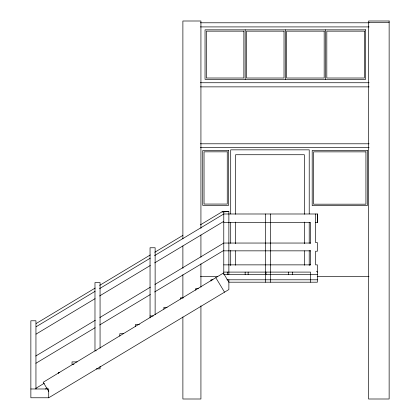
<?xml version="1.0" encoding="UTF-8"?>
<svg xmlns="http://www.w3.org/2000/svg" width="420" height="420" viewBox="0 0 420 420"><rect width="100%" height="100%" fill="white"/><g stroke="black" fill="none" stroke-linecap="round" stroke-linejoin="round"><path stroke-width="0.63" d="M228.869 274.491L228.869 211.596L221.981 211.859L200.356 224.884M35.91 388.311L44.326 383.208M36.136 323.526L95.188 288.052M99.671 285.364L150.302 254.951M154.77 252.268L182.921 235.358M36.157 326.723L95.062 291.344M99.545 288.65L150.229 258.206M154.513 255.633L223.776 213.99L317.541 213.99L317.541 222.442L315.614 222.442M36.036 334.131L95.056 298.678M99.556 295.979L150.308 265.493M154.639 262.889L223.776 221.361M35.737 356.029L95.335 320.234M99.813 317.546L150.407 287.154M154.906 284.45L223.776 243.044L310.527 243.044M35.894 363.274L95.146 327.679M99.64 324.98L150.36 294.52M154.586 291.979L223.776 250.42M45.449 389.004L47.135 387.996M35.947 388.978L35.947 320.775L30.86 320.775L30.86 397.772L48.72 397.772L228.869 289.564L228.869 279.799M221.981 211.859L228.869 211.596M368.571 22.375L389.141 22.375M200.372 22.785L369.128 22.785M200.372 26.912L369.128 26.912M200.372 82.74L369.128 82.74M200.372 86.867L369.128 86.867M200.372 143.792L369.128 143.792M200.372 147.368L369.128 147.368M223.776 222.442L310.527 222.442L310.527 243.427M223.776 250.845L310.527 250.845M223.776 264.863L310.527 264.863M223.776 272.097L310.527 272.097L310.527 282.193M317.399 274.491L223.776 274.491L223.776 211.596M200.471 276.623L217.523 276.623M317.216 276.623L369.028 276.623M212.919 279.799L211.008 279.799L211.008 280.996M226.958 279.799L317.399 279.799M198.361 288.461L195.809 288.461L195.809 290.257M183.052 297.812L180.5 297.812L180.5 299.008M167.092 307.298L163.9 307.298L163.9 309.094M150.045 315.961L153.227 315.961M139.424 324.35L135.597 324.35L135.597 326.744M123.648 333.701L119.821 333.701L119.821 336.094M96.248 350.789L94.978 350.789L94.978 282.587L100.065 282.587L100.065 348.164M77.133 361.888L72.03 361.888L72.03 364.282L73.941 364.282M96.248 368.855L100.065 368.855L100.065 366.24M59.577 372.341L58.301 372.341L58.301 373.538M30.86 388.978L48.72 388.978L48.72 397.772M316.544 271.194L317.399 272.097M48.72 391.372L43.208 382.274L223.356 273.094L228.869 282.193L317.399 282.193L317.399 264.863L315.614 264.863L315.614 251.218L317.399 251.218L317.399 242.613L315.614 242.613L315.614 213.99M215.791 277.683L224.537 292.163M325.495 29.831L325.495 79.333M317.399 213.99L317.399 222.442M310.527 250.625L310.527 265.015M309.22 213.906L309.22 149.846L230.706 149.846L230.706 213.906M309.22 222.406L309.22 243.322M309.22 250.514L309.22 265.55M304.337 214.237L304.337 154.728L235.589 154.728L235.589 214.237M304.337 222.08L304.337 243.663M304.337 250.856L304.337 265.24M292.667 272.097L292.667 274.491M288.545 272.097L288.545 274.491M285.343 29.831L285.343 79.333M270.611 213.99L270.611 282.193M265.986 272.097L265.986 274.491M265.524 213.99L265.524 282.193M248.126 272.097L248.126 274.491M245.191 29.831L245.191 79.333M245.149 272.097L245.149 274.491M235.589 222.08L235.589 243.663M235.589 250.856L235.589 265.24M230.706 222.406L230.706 243.322M230.706 250.514L230.706 265.55M227.288 272.097L227.288 274.491M200.928 228.375L200.928 21L182.884 21L182.884 238.875M200.928 234.938L200.928 257.25M200.928 263.812L200.928 287.149M200.928 305.812L200.928 399L182.884 399L182.884 316.969M182.884 245.941L182.884 268.406M182.884 274.722L182.884 298.268M155.132 314.654L155.132 247.758L150.045 247.758L150.045 317.872M389.141 21L368.571 21L368.571 399L389.141 399L389.141 21M365.647 29.831L205.039 29.831L205.039 79.333L365.647 79.333L365.647 29.831M243.873 31.148L206.357 31.148L206.357 78.015L243.873 78.015L243.873 31.148M284.025 31.148L246.509 31.148L246.509 78.015L284.025 78.015L284.025 31.148M324.177 31.148L286.661 31.148L286.661 78.015L324.177 78.015L324.177 31.148M364.329 31.148L326.812 31.148L326.812 78.015L364.329 78.015L364.329 31.148M228.575 150.518L202.724 150.518L202.724 205.38L228.575 205.38L228.575 150.518M367.337 150.454L312.197 150.454L312.197 205.59L367.337 205.59L367.337 150.454M227.257 151.835L204.041 151.835L204.041 204.062L227.257 204.062L227.257 151.835M365.93 151.856L313.598 151.856L313.598 204.188L365.93 204.188L365.93 151.856"/></g></svg>
